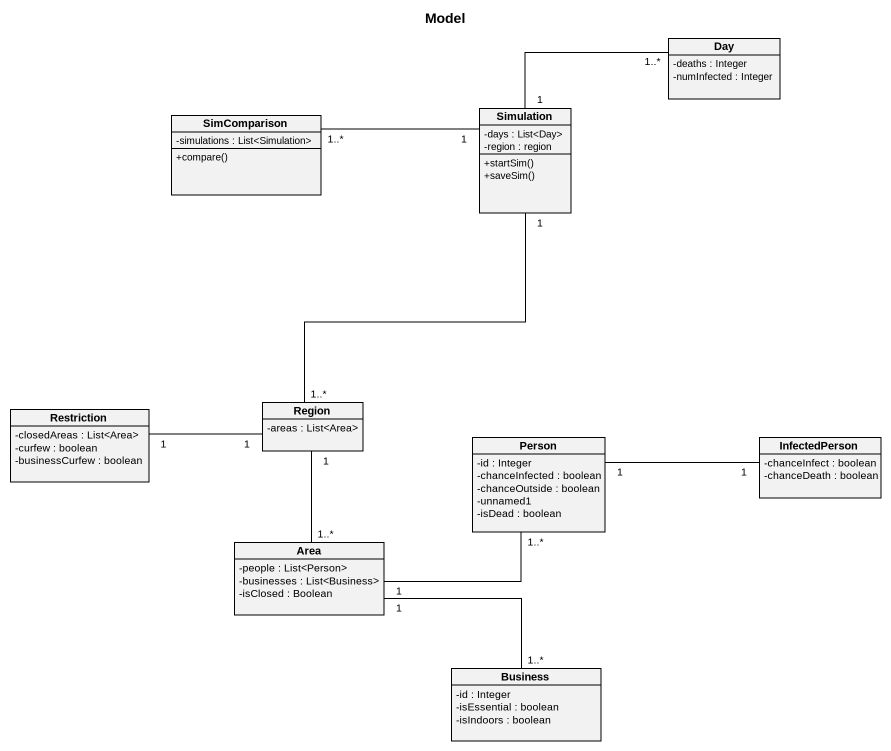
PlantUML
@startuml
title Model
hide circle
hide empty members
skinparam classAttributeIconSize 0
class Day {
  -deaths : Integer
  -numInfected : Integer
}
class SimComparison {
  -simulations : List<Simulation>
  +compare()
}
class Simulation {
  -days : List<Day>
  -region : region
  +startSim()
  +saveSim()
}
class Restriction {
  -closedAreas : List<Area>
  -curfew : boolean
  -businessCurfew : boolean
}
class Region {
  -areas : List<Area>
}
class "Person" as Person_ {
  -id : Integer
  -chanceInfected : boolean
  -chanceOutside : boolean
  -unnamed1
  -isDead : boolean
}
class InfectedPerson {
  -chanceInfect : boolean
  -chanceDeath : boolean
}
class Area {
  -people : List<Person>
  -businesses : List<Business>
  -isClosed : Boolean
}
class Business {
  -id : Integer
  -isEssential : boolean
  -isIndoors : boolean
}
Simulation "1" -right- "1..*" Day
Simulation "1" -left- "1..*" SimComparison
Simulation "1" -- "1..*" Region
Region "1" -left- "1" Restriction
Region "1" -- "1..*" Area
Person_ "1" -right- "1" InfectedPerson
Area "1" -right- "1..*" Person_
Area "1" -right- "1..*" Business
@enduml
